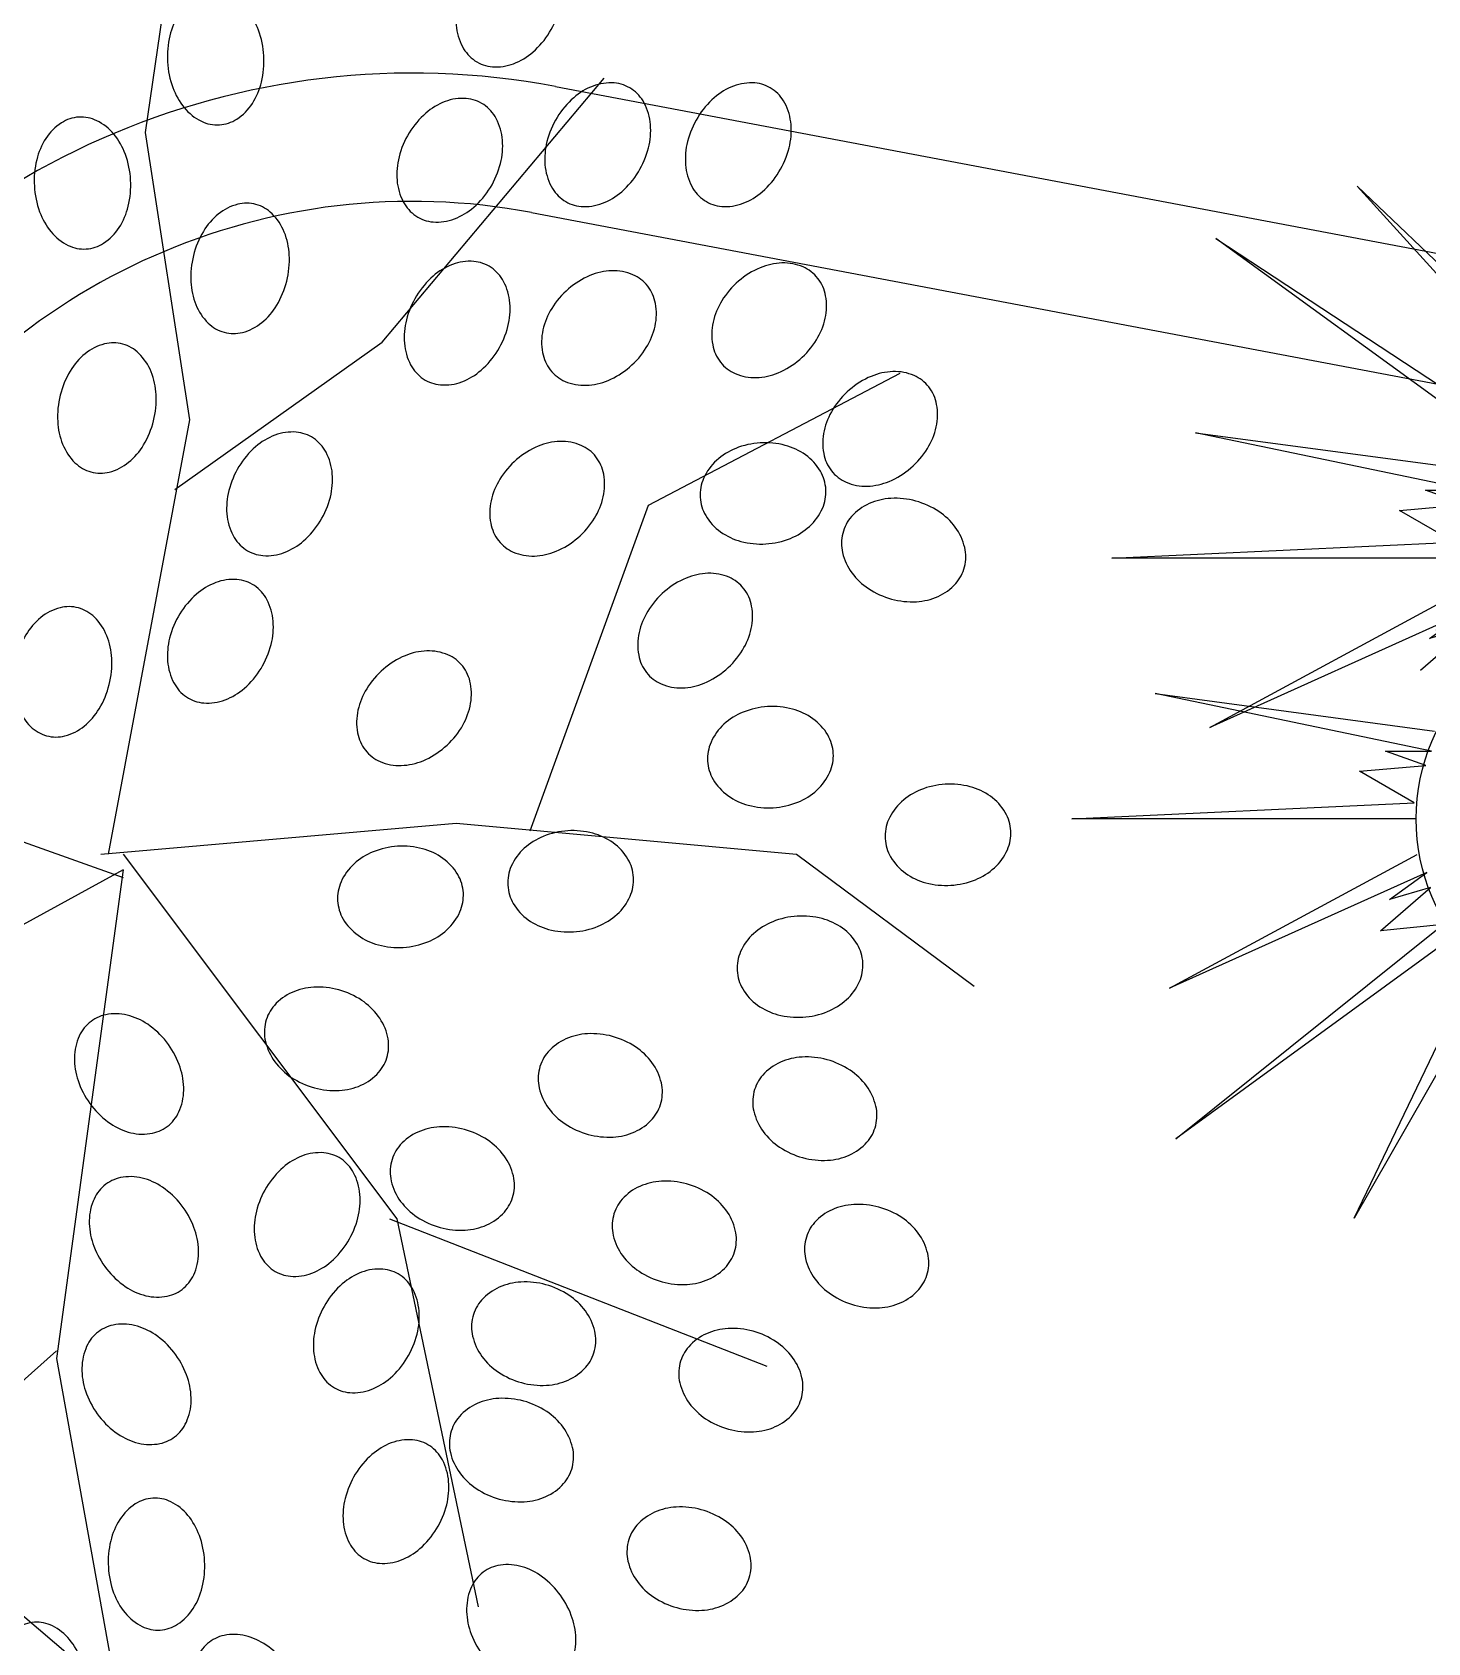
# Model space of a CAD drawing. Extents: x 506 to 706, y 928 to 1038.
# Drawn here: x 569.133 to 571.31, y 946.937 to 949.448 of the extents above; entities that cross this region are included whole.
import ezdxf

# ---------------------------------------------------------------- set-up
doc = ezdxf.new("R2010")
doc.units = 0
doc.header["$LTSCALE"] = 3
doc.header["$MEASUREMENT"] = 0
doc.layers.get('0').update_dxf_attribs({"color": 3, "linetype": 'CONTINUOUS'})
doc.layers.add('LIN-ESCALERA', color=41, linetype='CONTINUOUS')

# ---------------------------------------------------------------- blocks, each defined once
blk = doc.blocks.new('RB38')
for p, q in [((-0.1249, 0.3175), (-0.1249, 0.7651)), ((-0.1249, 0.7651), (-0.104, 0.3201)), ((0.214, 0.7129), (0.2349, 0.2679)), ((0.214, 0.2653), (0.214, 0.7129)), ((-0.0367, 0.2976), (0.038, 0.6567)), ((0.038, 0.6567), (-0.0106, 0.2939)), ((-0.5404, 0.6301), (-0.2619, 0.2823)), ((-0.2772, 0.268), (-0.5404, 0.6301)), ((-0.3448, 0.6381), (-0.1709, 0.3161)), ((-0.1943, 0.3037), (-0.3448, 0.6381)), ((0.3022, 0.2455), (0.3769, 0.6045)), ((0.3769, 0.6045), (0.3283, 0.2417)), ((-0.0059, 0.5859), (0.168, 0.2639)), ((0.1446, 0.2516), (-0.0059, 0.5859)), ((0.3664, 0.2158), (0.6295, 0.5779)), ((0.6295, 0.5779), (0.3848, 0.2056)), ((-0.6437, 0.3981), (-0.3137, 0.2398)), ((-0.3253, 0.2161), (-0.6437, 0.3981)), ((-0.104, 0.3201), (-0.0629, 0.3911)), ((-0.0629, 0.3911), (-0.0554, 0.3051)), ((0.426, 0.1479), (0.6975, 0.3944)), ((0.6975, 0.3944), (0.445, 0.1295)), ((-0.2704, 0.364), (-0.2138, 0.2988)), ((-0.2619, 0.2823), (-0.2704, 0.364)), ((-0.0554, 0.3051), (-0.0367, 0.3575)), ((-0.0367, 0.3575), (-0.0367, 0.2976)), ((-0.2294, 0.3521), (-0.1943, 0.3037)), ((-0.2138, 0.2988), (-0.2294, 0.3521)), ((0.2349, 0.2679), (0.276, 0.339)), ((0.276, 0.339), (0.2835, 0.2529)), ((0.0685, 0.3118), (0.1251, 0.2466)), ((0.1095, 0.3), (0.1446, 0.2516)), ((0.1251, 0.2466), (0.1095, 0.3)), ((0.2835, 0.2529), (0.3022, 0.3053)), ((0.3022, 0.3053), (0.3022, 0.2455)), ((-0.7971, 0.2767), (-0.3674, 0.159)), ((-0.3714, 0.1384), (-0.7971, 0.2767)), ((0.0459, 0.2578), (0.1209, 0.2911)), ((-0.3822, 0.2346), (-0.3253, 0.2161)), ((-0.3382, 0.2006), (-0.3822, 0.2346)), ((0.3848, 0.2056), (0.4598, 0.2389)), ((0.4598, 0.2389), (0.4153, 0.165)), ((-0.4223, 0.2201), (-0.3382, 0.2006)), ((-0.3674, 0.159), (-0.4223, 0.2201)), ((0.4605, 0.0862), (0.8863, 0.2245)), ((0.8863, 0.2245), (0.4695, 0.0671)), ((0.4153, 0.165), (0.4612, 0.1963)), ((0.4612, 0.1963), (0.426, 0.1479)), ((-0.7443, 0.0283), (-0.3843, 0.0942)), ((-0.3798, 0.0681), (-0.7443, 0.0283)), ((-0.4367, 0.0496), (-0.3798, 0.0681)), ((-0.1234, 0.0813), (-0.1234, 0.031)), ((0.4695, 0.0671), (0.5497, 0.05)), ((-0.4606, 0.0144), (-0.3811, 0.0481)), ((-0.3811, 0.0481), (-0.4367, 0.0496)), ((-0.1484, 0.0541), (-0.1, 0.0541)), ((0.5497, 0.05), (0.4702, 0.0163)), ((0.2155, 0.0291), (0.2155, -0.0212)), ((0.4689, -0.0038), (0.8335, 0.0361)), ((0.8335, 0.0361), (0.4734, -0.0298)), ((-0.3803, -0.0028), (-0.4606, 0.0144)), ((0.1905, 0.0019), (0.2389, 0.0019)), ((0.5258, 0.0147), (0.4689, -0.0038)), ((0.4702, 0.0163), (0.5258, 0.0147)), ((-0.7971, -0.1602), (-0.3803, -0.0028)), ((-0.3714, -0.0218), (-0.7971, -0.1602)), ((-0.6084, -0.3301), (-0.3559, -0.0652)), ((-0.3369, -0.0836), (-0.6084, -0.3301)), ((-0.3721, -0.132), (-0.3369, -0.0836)), ((0.4605, -0.074), (0.8863, -0.2123)), ((-0.3262, -0.1006), (-0.3721, -0.132)), ((-0.3707, -0.1746), (-0.3262, -0.1006)), ((0.4566, -0.0947), (0.5114, -0.1557)), ((0.8863, -0.2123), (0.4566, -0.0947)), ((-0.5404, -0.5136), (-0.2957, -0.1413)), ((-0.2957, -0.1413), (-0.3707, -0.1746)), ((0.5114, -0.1557), (0.4273, -0.1363)), ((0.4273, -0.1363), (0.4713, -0.1702)), ((-0.2772, -0.1514), (-0.5404, -0.5136)), ((-0.0318, -0.2268), (0.0127, -0.1528)), ((0.0121, -0.1658), (0.0206, -0.2475)), ((0.4713, -0.1702), (0.4144, -0.1517)), ((0.4144, -0.1517), (0.7328, -0.3338)), ((-0.2878, -0.5401), (-0.2392, -0.1774)), ((-0.213, -0.1811), (-0.2878, -0.5401)), ((-0.213, -0.2409), (-0.213, -0.1811)), ((-0.0555, -0.1872), (0.095, -0.5216)), ((-0.0203, -0.2356), (-0.0555, -0.1872)), ((-0.036, -0.1823), (-0.0203, -0.2356)), ((0.0206, -0.2475), (-0.036, -0.1823)), ((0.7328, -0.3338), (0.4028, -0.1754)), ((-0.1944, -0.1886), (-0.213, -0.2409)), ((-0.1869, -0.2746), (-0.1944, -0.1886)), ((-0.1458, -0.2035), (-0.1869, -0.2746)), ((-0.1249, -0.6486), (-0.1458, -0.2035)), ((-0.1249, -0.2009), (-0.1249, -0.6486)), ((0.095, -0.5216), (-0.0789, -0.1996)), ((0.0432, -0.1934), (-0.0318, -0.2268)), ((0.3664, -0.2036), (0.6295, -0.5658)), ((0.0511, -0.5923), (0.0997, -0.2295)), ((0.351, -0.218), (0.3595, -0.2996)), ((0.6295, -0.5658), (0.351, -0.218)), ((0.1259, -0.2333), (0.0511, -0.5923)), ((0.1259, -0.2931), (0.1259, -0.2333)), ((0.1445, -0.2408), (0.1259, -0.2931)), ((0.152, -0.3268), (0.1445, -0.2408)), ((0.3186, -0.2878), (0.2834, -0.2394)), ((0.2834, -0.2394), (0.4339, -0.5738)), ((0.3595, -0.2996), (0.3029, -0.2344)), ((0.3029, -0.2344), (0.3186, -0.2878)), ((0.1931, -0.2557), (0.152, -0.3268)), ((0.214, -0.7008), (0.1931, -0.2557)), ((0.214, -0.2531), (0.214, -0.7008)), ((0.4339, -0.5738), (0.26, -0.2517))]:
    blk.add_line(p, q)
for centre in [(-0.1249, 0.0583), (0.214, 0.0061)]:
    blk.add_circle(centre, 0.2592)
blk = doc.blocks.new('RB31')
for points in [[(0.04058, 0.41135), (0.06716, 0.32779), (0.04058, 0.21005), (-0.02775, 0.00875)], [(-0.02395, 0.00875), (-0.11127, 0.17586), (-0.2783, 0.28981), (-0.33904, 0.31639)], [(-0.25932, 0.04293), (-0.41117, 0.22144)], [(-0.02395, 0.00875), (-0.26311, 0.04293), (-0.46432, 0.00495)], [(-0.01636, 0.02014), (-0.00117, -0.16217), (-0.01636, -0.33688), (-0.0809, -0.42803)], [(-0.01636, 0.01634), (0.19623, -0.02544), (0.33669, -0.00265), (0.43539, -0.01784)], [(-0.01636, 0.00875), (-0.19478, -0.13178), (-0.38459, -0.17356)], [(0.16206, -0.01784), (0.23419, -0.12419), (0.36327, -0.23813)], [(-0.19478, -0.12798), (-0.26691, -0.32169)], [(-0.00497, -0.20015), (0.15447, -0.26092), (0.21901, -0.39005)]]:
    blk.add_lwpolyline(points)
for points in [[(-0.39219, 0.05433, 0.124565), (-0.39503, 0.06329, 0.105746), (-0.40267, 0.07125, 0.086824), (-0.4131, 0.07592, 0.076963), (-0.42591, 0.07714, 0.076963), (-0.43849, 0.07443, 0.086824), (-0.4483, 0.06856, 0.105746), (-0.45496, 0.05976, 0.124565), (-0.45672, 0.05053, 0.124565), (-0.45388, 0.04156, 0.105746), (-0.44624, 0.03361, 0.086824), (-0.43582, 0.02893, 0.076963), (-0.423, 0.02771, 0.076963), (-0.41042, 0.03042, 0.086824), (-0.40061, 0.03629, 0.105746), (-0.39395, 0.04509, 0.124565)], [(0.04158, 0.04806, 0.124565), (0.04151, 0.03866, 0.105746), (0.04632, 0.02873, 0.086824), (0.05479, 0.02106, 0.076963), (0.06661, 0.01594, 0.076963), (0.07941, 0.01463, 0.086824), (0.09055, 0.01719, 0.105746), (0.0996, 0.0235, 0.124565), (0.10414, 0.03173, 0.124565), (0.10421, 0.04114, 0.105746), (0.0994, 0.05107, 0.086824), (0.09093, 0.05874, 0.076963), (0.07911, 0.06386, 0.076963), (0.06631, 0.06516, 0.086824), (0.05517, 0.06261, 0.105746), (0.04612, 0.0563, 0.124565)], [(0.27975, 0.02774, 0.124565), (0.28259, 0.01877, 0.105746), (0.29023, 0.01082, 0.086824), (0.30066, 0.00614, 0.076963), (0.31347, 0.00492, 0.076963), (0.32605, 0.00763, 0.086824), (0.33586, 0.0135, 0.105746), (0.34252, 0.0223, 0.124565), (0.34428, 0.03154, 0.124565), (0.34145, 0.0405, 0.105746), (0.3338, 0.04846, 0.086824), (0.32338, 0.05314, 0.076963), (0.31056, 0.05436, 0.076963), (0.29798, 0.05164, 0.086824), (0.28817, 0.04577, 0.105746), (0.28152, 0.03698, 0.124565)], [(0.17066, 0.02528, 0.124565), (0.17059, 0.01587, 0.105746), (0.17539, 0.00594, 0.086824), (0.18387, -0.00173, 0.076963), (0.19568, -0.00685, 0.076963), (0.20848, -0.00815, 0.086824), (0.21962, -0.0056, 0.105746), (0.22867, 0.00071, 0.124565), (0.23321, 0.00895, 0.124565), (0.23328, 0.01835, 0.105746), (0.22847, 0.02828, 0.086824), (0.22, 0.03595, 0.076963), (0.20819, 0.04107, 0.076963), (0.19538, 0.04238, 0.086824), (0.18424, 0.03983, 0.105746), (0.17519, 0.03352, 0.124565)], [(-0.0989, 0.02621, 0.124565), (-0.10647, 0.0318, 0.105746), (-0.11732, 0.03374, 0.086824), (-0.12851, 0.0314, 0.076963), (-0.13959, 0.02485, 0.076963), (-0.14818, 0.01526, 0.086824), (-0.15266, 0.00475, 0.105746), (-0.15288, -0.00628, 0.124565), (-0.14888, -0.01479, 0.124565), (-0.14131, -0.02038, 0.105746), (-0.13045, -0.02232, 0.086824), (-0.11927, -0.01998, 0.076963), (-0.10818, -0.01343, 0.076963), (-0.0996, -0.00384, 0.086824), (-0.09511, 0.00667, 0.105746), (-0.0949, 0.0177, 0.124565)], [(-0.25075, 0.02241, 0.124565), (-0.25831, 0.028, 0.105746), (-0.26917, 0.02994, 0.086824), (-0.28036, 0.0276, 0.076963), (-0.29144, 0.02105, 0.076963), (-0.30003, 0.01146, 0.086824), (-0.30451, 0.00095, 0.105746), (-0.30473, -0.01008, 0.124565), (-0.30073, -0.01859, 0.124565), (-0.29316, -0.02418, 0.105746), (-0.2823, -0.02612, 0.086824), (-0.27112, -0.02378, 0.076963), (-0.26003, -0.01723, 0.076963), (-0.25145, -0.00764, 0.086824), (-0.24696, 0.00287, 0.105746), (-0.24675, 0.0139, 0.124565)], [(-0.17862, 0.01862, 0.124565), (-0.18619, 0.0242, 0.105746), (-0.19704, 0.02615, 0.086824), (-0.20823, 0.0238, 0.076963), (-0.21931, 0.01725, 0.076963), (-0.2279, 0.00766, 0.086824), (-0.23238, -0.00285, 0.105746), (-0.2326, -0.01388, 0.124565), (-0.2286, -0.02239, 0.124565), (-0.22103, -0.02798, 0.105746), (-0.21017, -0.02992, 0.086824), (-0.19899, -0.02758, 0.076963), (-0.1879, -0.02103, 0.076963), (-0.17932, -0.01144, 0.086824), (-0.17483, -0.00093, 0.105746), (-0.17462, 0.0101, 0.124565)], [(-0.33145, -0.00644, 0.124565), (-0.33429, 0.00252, 0.105746), (-0.34193, 0.01048, 0.086824), (-0.35236, 0.01516, 0.076963), (-0.36517, 0.01637, 0.076963), (-0.37775, 0.01366, 0.086824), (-0.38756, 0.00779, 0.105746), (-0.39422, -0.00101, 0.124565), (-0.39598, -0.01024, 0.124565), (-0.39314, -0.01921, 0.105746), (-0.3855, -0.02716, 0.086824), (-0.37508, -0.03184, 0.076963), (-0.36226, -0.03306, 0.076963), (-0.34968, -0.03035, 0.086824), (-0.33987, -0.02448, 0.105746), (-0.33321, -0.01568, 0.124565)], [(0.06059, -0.02372, 0.124565), (0.05762, -0.03264, 0.105746), (0.05913, -0.04357, 0.086824), (0.06481, -0.05348, 0.076963), (0.07446, -0.062, 0.076963), (0.08624, -0.0672, 0.086824), (0.09762, -0.06822, 0.105746), (0.10818, -0.06501, 0.124565), (0.11504, -0.05858, 0.124565), (0.11801, -0.04966, 0.105746), (0.11651, -0.03873, 0.086824), (0.11082, -0.02881, 0.076963), (0.10117, -0.0203, 0.076963), (0.08939, -0.01509, 0.086824), (0.07801, -0.01408, 0.105746), (0.06745, -0.01728, 0.124565)], [(0.34049, -0.04063, 0.124565), (0.34333, -0.04959, 0.105746), (0.35097, -0.05755, 0.086824), (0.3614, -0.06223, 0.076963), (0.37421, -0.06345, 0.076963), (0.38679, -0.06073, 0.086824), (0.3966, -0.05486, 0.105746), (0.40326, -0.04607, 0.124565), (0.40502, -0.03683, 0.124565), (0.40219, -0.02786, 0.105746), (0.39454, -0.01991, 0.086824), (0.38412, -0.01523, 0.076963), (0.3713, -0.01401, 0.076963), (0.35872, -0.01672, 0.086824), (0.34891, -0.02259, 0.105746), (0.34226, -0.03139, 0.124565)], [(-0.4026, -0.03456, 0.124565), (-0.41016, -0.02897, 0.105746), (-0.42102, -0.02703, 0.086824), (-0.43221, -0.02937, 0.076963), (-0.44329, -0.03592, 0.076963), (-0.45188, -0.04551, 0.086824), (-0.45636, -0.05602, 0.105746), (-0.45658, -0.06705, 0.124565), (-0.45258, -0.07556, 0.124565), (-0.44501, -0.08115, 0.105746), (-0.43415, -0.08309, 0.086824), (-0.42297, -0.08075, 0.076963), (-0.41188, -0.0742, 0.076963), (-0.4033, -0.06461, 0.086824), (-0.39881, -0.0541, 0.105746), (-0.3986, -0.04307, 0.124565)], [(0.23899, -0.04309, 0.124565), (0.23892, -0.05249, 0.105746), (0.24373, -0.06242, 0.086824), (0.2522, -0.07009, 0.076963), (0.26401, -0.07521, 0.076963), (0.27682, -0.07652, 0.086824), (0.28796, -0.07397, 0.105746), (0.29701, -0.06766, 0.124565), (0.30154, -0.05942, 0.124565), (0.30161, -0.05002, 0.105746), (0.2968, -0.04009, 0.086824), (0.28833, -0.03242, 0.076963), (0.27652, -0.0273, 0.076963), (0.26371, -0.02599, 0.086824), (0.25257, -0.02854, 0.105746), (0.24352, -0.03485, 0.124565)], [(0.13272, -0.0541, 0.124565), (0.12975, -0.06302, 0.105746), (0.13125, -0.07395, 0.086824), (0.13694, -0.08387, 0.076963), (0.14659, -0.09239, 0.076963), (0.15837, -0.09759, 0.086824), (0.16975, -0.0986, 0.105746), (0.18031, -0.0954, 0.124565), (0.18717, -0.08896, 0.124565), (0.19014, -0.08004, 0.105746), (0.18863, -0.06911, 0.086824), (0.18295, -0.0592, 0.076963), (0.1733, -0.05068, 0.076963), (0.16152, -0.04548, 0.086824), (0.15014, -0.04446, 0.105746), (0.13958, -0.04767, 0.124565)], [(-0.16544, -0.10311, 0.124565), (-0.16247, -0.09419, 0.105746), (-0.16397, -0.08326, 0.086824), (-0.16966, -0.07335, 0.076963), (-0.17931, -0.06483, 0.076963), (-0.19109, -0.05963, 0.086824), (-0.20247, -0.05861, 0.105746), (-0.21302, -0.06182, 0.124565), (-0.21988, -0.06825, 0.124565), (-0.22286, -0.07718, 0.105746), (-0.22135, -0.0881, 0.086824), (-0.21567, -0.09802, 0.076963), (-0.20601, -0.10654, 0.076963), (-0.19424, -0.11174, 0.086824), (-0.18285, -0.11275, 0.105746), (-0.1723, -0.10955, 0.124565)], [(-0.09856, -0.06435, 0.124565), (-0.10796, -0.06428, 0.105746), (-0.11789, -0.06909, 0.086824), (-0.12556, -0.07756, 0.076963), (-0.13068, -0.08938, 0.076963), (-0.13199, -0.10218, 0.086824), (-0.12943, -0.11332, 0.105746), (-0.12312, -0.12237, 0.124565), (-0.11489, -0.12691, 0.124565), (-0.10548, -0.12698, 0.105746), (-0.09555, -0.12217, 0.086824), (-0.08788, -0.1137, 0.076963), (-0.08276, -0.10188, 0.076963), (-0.08146, -0.08908, 0.086824), (-0.08401, -0.07794, 0.105746), (-0.09032, -0.06889, 0.124565)], [(-0.22238, -0.1335, 0.124565), (-0.21941, -0.12458, 0.105746), (-0.22092, -0.11365, 0.086824), (-0.2266, -0.10374, 0.076963), (-0.23625, -0.09522, 0.076963), (-0.24803, -0.09002, 0.086824), (-0.25941, -0.089, 0.105746), (-0.26997, -0.09221, 0.124565), (-0.27683, -0.09864, 0.124565), (-0.2798, -0.10756, 0.105746), (-0.2783, -0.11849, 0.086824), (-0.27261, -0.1284, 0.076963), (-0.26296, -0.13692, 0.076963), (-0.25118, -0.14212, 0.086824), (-0.2398, -0.14314, 0.105746), (-0.22924, -0.13993, 0.124565)], [(-0.03913, -0.10133, 0.124565), (-0.0481, -0.10417, 0.105746), (-0.05605, -0.11181, 0.086824), (-0.06073, -0.12224, 0.076963), (-0.06195, -0.13506, 0.076963), (-0.05924, -0.14764, 0.086824), (-0.05337, -0.15745, 0.105746), (-0.04457, -0.1641, 0.124565), (-0.03533, -0.16587, 0.124565), (-0.02637, -0.16303, 0.105746), (-0.01841, -0.15539, 0.086824), (-0.01373, -0.14496, 0.076963), (-0.01251, -0.13215, 0.076963), (-0.01523, -0.11956, 0.086824), (-0.0211, -0.10976, 0.105746), (-0.02989, -0.1031, 0.124565)], [(-0.3059, -0.14869, 0.124565), (-0.30293, -0.13977, 0.105746), (-0.30443, -0.12884, 0.086824), (-0.31012, -0.11893, 0.076963), (-0.31977, -0.11041, 0.076963), (-0.33155, -0.10521, 0.086824), (-0.34293, -0.10419, 0.105746), (-0.35349, -0.1074, 0.124565), (-0.36034, -0.11383, 0.124565), (-0.36332, -0.12275, 0.105746), (-0.36181, -0.13368, 0.086824), (-0.35613, -0.1436, 0.076963), (-0.34648, -0.15211, 0.076963), (-0.3347, -0.15731, 0.086824), (-0.32332, -0.15833, 0.105746), (-0.31276, -0.15513, 0.124565)], [(0.03456, -0.11556, 0.124565), (0.02897, -0.12313, 0.105746), (0.02703, -0.13399, 0.086824), (0.02937, -0.14517, 0.076963), (0.03592, -0.15626, 0.076963), (0.04551, -0.16484, 0.086824), (0.05603, -0.16933, 0.105746), (0.06705, -0.16954, 0.124565), (0.07557, -0.16554, 0.124565), (0.08115, -0.15797, 0.105746), (0.0831, -0.14712, 0.086824), (0.08075, -0.13593, 0.076963), (0.0742, -0.12485, 0.076963), (0.06461, -0.11626, 0.086824), (0.0541, -0.11178, 0.105746), (0.04307, -0.11156, 0.124565)], [(-0.16689, -0.12892, 0.124565), (-0.17629, -0.12885, 0.105746), (-0.18622, -0.13366, 0.086824), (-0.19389, -0.14213, 0.076963), (-0.19901, -0.15394, 0.076963), (-0.20032, -0.16675, 0.086824), (-0.19777, -0.17789, 0.105746), (-0.19146, -0.18694, 0.124565), (-0.18322, -0.19147, 0.124565), (-0.17381, -0.19154, 0.105746), (-0.16389, -0.18674, 0.086824), (-0.15621, -0.17826, 0.076963), (-0.1511, -0.16645, 0.076963), (-0.14979, -0.15365, 0.086824), (-0.15234, -0.14251, 0.105746), (-0.15865, -0.13346, 0.124565)], [(0.29596, -0.14146, 0.124565), (0.29299, -0.15038, 0.105746), (0.29449, -0.16131, 0.086824), (0.30018, -0.17122, 0.076963), (0.30983, -0.17974, 0.076963), (0.32161, -0.18494, 0.086824), (0.33299, -0.18596, 0.105746), (0.34354, -0.18275, 0.124565), (0.3504, -0.17632, 0.124565), (0.35338, -0.1674, 0.105746), (0.35187, -0.15647, 0.086824), (0.34619, -0.14656, 0.076963), (0.33653, -0.13804, 0.076963), (0.32476, -0.13284, 0.086824), (0.31338, -0.13182, 0.105746), (0.30282, -0.13503, 0.124565)], [(0.21624, -0.14526, 0.124565), (0.21327, -0.15418, 0.105746), (0.21477, -0.16511, 0.086824), (0.22046, -0.17502, 0.076963), (0.23011, -0.18354, 0.076963), (0.24188, -0.18874, 0.086824), (0.25327, -0.18976, 0.105746), (0.26382, -0.18655, 0.124565), (0.27068, -0.18012, 0.124565), (0.27366, -0.1712, 0.105746), (0.27215, -0.16027, 0.086824), (0.26646, -0.15035, 0.076963), (0.25681, -0.14184, 0.076963), (0.24504, -0.13663, 0.086824), (0.23365, -0.13562, 0.105746), (0.2231, -0.13882, 0.124565)], [(-0.29976, -0.15931, 0.124565), (-0.30916, -0.15924, 0.105746), (-0.31909, -0.16405, 0.086824), (-0.32676, -0.17252, 0.076963), (-0.33188, -0.18433, 0.076963), (-0.33319, -0.19713, 0.086824), (-0.33064, -0.20828, 0.105746), (-0.32433, -0.21732, 0.124565), (-0.31609, -0.22186, 0.124565), (-0.30668, -0.22193, 0.105746), (-0.29675, -0.21712, 0.086824), (-0.28908, -0.20865, 0.076963), (-0.28396, -0.19684, 0.076963), (-0.28266, -0.18403, 0.086824), (-0.28521, -0.17289, 0.105746), (-0.29152, -0.16384, 0.124565)], [(0.37189, -0.17184, 0.124565), (0.36891, -0.18077, 0.105746), (0.37042, -0.19169, 0.086824), (0.3761, -0.20161, 0.076963), (0.38576, -0.21013, 0.076963), (0.39753, -0.21533, 0.086824), (0.40891, -0.21634, 0.105746), (0.41947, -0.21314, 0.124565), (0.42633, -0.2067, 0.124565), (0.4293, -0.19778, 0.105746), (0.4278, -0.18685, 0.086824), (0.42211, -0.17694, 0.076963), (0.41246, -0.16842, 0.076963), (0.40068, -0.16322, 0.086824), (0.3893, -0.1622, 0.105746), (0.37875, -0.16541, 0.124565)], [(-0.36843, -0.17509, 0.124565), (-0.376, -0.1695, 0.105746), (-0.38686, -0.16756, 0.086824), (-0.39804, -0.1699, 0.076963), (-0.40913, -0.17645, 0.076963), (-0.41771, -0.18604, 0.086824), (-0.4222, -0.19655, 0.105746), (-0.42241, -0.20758, 0.124565), (-0.41841, -0.21609, 0.124565), (-0.41084, -0.22168, 0.105746), (-0.39999, -0.22362, 0.086824), (-0.3888, -0.22128, 0.076963), (-0.37772, -0.21473, 0.076963), (-0.36913, -0.20514, 0.086824), (-0.36465, -0.19463, 0.105746), (-0.36443, -0.1836, 0.124565)], [(-0.24281, -0.1707, 0.124565), (-0.25222, -0.17063, 0.105746), (-0.26214, -0.17544, 0.086824), (-0.26982, -0.18391, 0.076963), (-0.27494, -0.19572, 0.076963), (-0.27624, -0.20853, 0.086824), (-0.27369, -0.21967, 0.105746), (-0.26738, -0.22872, 0.124565), (-0.25914, -0.23325, 0.124565), (-0.24974, -0.23332, 0.105746), (-0.23981, -0.22852, 0.086824), (-0.23214, -0.22004, 0.076963), (-0.22702, -0.20823, 0.076963), (-0.22571, -0.19543, 0.086824), (-0.22826, -0.18428, 0.105746), (-0.23457, -0.17524, 0.124565)], [(0.13706, -0.18393, 0.124565), (0.13147, -0.1915, 0.105746), (0.12953, -0.20235, 0.086824), (0.13187, -0.21354, 0.076963), (0.13842, -0.22462, 0.076963), (0.14801, -0.23321, 0.086824), (0.15852, -0.23769, 0.105746), (0.16955, -0.23791, 0.124565), (0.17806, -0.23391, 0.124565), (0.18365, -0.22634, 0.105746), (0.18559, -0.21548, 0.086824), (0.18325, -0.2043, 0.076963), (0.1767, -0.19321, 0.076963), (0.16711, -0.18463, 0.086824), (0.1566, -0.18014, 0.105746), (0.14557, -0.17993, 0.124565)], [(-0.03154, -0.18869, 0.124565), (-0.0405, -0.19153, 0.105746), (-0.04846, -0.19917, 0.086824), (-0.05314, -0.2096, 0.076963), (-0.05436, -0.22241, 0.076963), (-0.05164, -0.235, 0.086824), (-0.04577, -0.2448, 0.105746), (-0.03698, -0.25146, 0.124565), (-0.02774, -0.25323, 0.124565), (-0.01877, -0.25039, 0.105746), (-0.01082, -0.24275, 0.086824), (-0.00614, -0.23232, 0.076963), (-0.00492, -0.2195, 0.076963), (-0.00764, -0.20692, 0.086824), (-0.0135, -0.19711, 0.105746), (-0.0223, -0.19046, 0.124565)], [(-0.12133, -0.20488, 0.124565), (-0.13074, -0.20481, 0.105746), (-0.14066, -0.20962, 0.086824), (-0.14834, -0.21809, 0.076963), (-0.15346, -0.22991, 0.076963), (-0.15476, -0.24271, 0.086824), (-0.15221, -0.25385, 0.105746), (-0.1459, -0.2629, 0.124565), (-0.13766, -0.26744, 0.124565), (-0.12826, -0.26751, 0.105746), (-0.11833, -0.2627, 0.086824), (-0.11066, -0.25423, 0.076963), (-0.10554, -0.24242, 0.076963), (-0.10423, -0.22961, 0.086824), (-0.10678, -0.21847, 0.105746), (-0.11309, -0.20942, 0.124565)], [(0.22058, -0.21052, 0.124565), (0.21499, -0.21808, 0.105746), (0.21305, -0.22894, 0.086824), (0.21539, -0.24013, 0.076963), (0.22194, -0.25121, 0.076963), (0.23153, -0.2598, 0.086824), (0.24204, -0.26428, 0.105746), (0.25307, -0.26449, 0.124565), (0.26158, -0.26049, 0.124565), (0.26717, -0.25293, 0.105746), (0.26911, -0.24207, 0.086824), (0.26677, -0.23088, 0.076963), (0.26022, -0.2198, 0.076963), (0.25063, -0.21121, 0.086824), (0.24012, -0.20673, 0.105746), (0.22909, -0.20652, 0.124565)], [(0.30355, -0.21742, 0.124565), (0.30058, -0.22634, 0.105746), (0.30209, -0.23727, 0.086824), (0.30777, -0.24719, 0.076963), (0.31742, -0.2557, 0.076963), (0.3292, -0.2609, 0.086824), (0.34058, -0.26192, 0.105746), (0.35114, -0.25872, 0.124565), (0.358, -0.25228, 0.124565), (0.36097, -0.24336, 0.105746), (0.35946, -0.23243, 0.086824), (0.35378, -0.22252, 0.076963), (0.34413, -0.214, 0.076963), (0.33235, -0.2088, 0.086824), (0.32097, -0.20778, 0.105746), (0.31041, -0.21099, 0.124565)], [(-0.19346, -0.24287, 0.124565), (-0.20287, -0.2428, 0.105746), (-0.21279, -0.2476, 0.086824), (-0.22046, -0.25608, 0.076963), (-0.22558, -0.26789, 0.076963), (-0.22689, -0.28069, 0.086824), (-0.22434, -0.29183, 0.105746), (-0.21803, -0.30088, 0.124565), (-0.20979, -0.30542, 0.124565), (-0.20039, -0.30549, 0.105746), (-0.19046, -0.30068, 0.086824), (-0.18279, -0.29221, 0.076963), (-0.17767, -0.2804, 0.076963), (-0.17636, -0.26759, 0.086824), (-0.17891, -0.25645, 0.105746), (-0.18522, -0.2474, 0.124565)], [(-0.3529, -0.25046, 0.124565), (-0.36231, -0.25039, 0.105746), (-0.37224, -0.2552, 0.086824), (-0.37991, -0.26367, 0.076963), (-0.38503, -0.27548, 0.076963), (-0.38633, -0.28829, 0.086824), (-0.38378, -0.29943, 0.105746), (-0.37747, -0.30848, 0.124565), (-0.36923, -0.31301, 0.124565), (-0.35983, -0.31308, 0.105746), (-0.3499, -0.30828, 0.086824), (-0.34223, -0.2998, 0.076963), (-0.33711, -0.28799, 0.076963), (-0.3358, -0.27519, 0.086824), (-0.33835, -0.26405, 0.105746), (-0.34466, -0.255, 0.124565)], [(0.07252, -0.25989, 0.124565), (0.06694, -0.26746, 0.105746), (0.06499, -0.27832, 0.086824), (0.06734, -0.2895, 0.076963), (0.07388, -0.30059, 0.076963), (0.08348, -0.30917, 0.086824), (0.09399, -0.31366, 0.105746), (0.10502, -0.31387, 0.124565), (0.11353, -0.30987, 0.124565), (0.11911, -0.3023, 0.105746), (0.12106, -0.29145, 0.086824), (0.11871, -0.28026, 0.076963), (0.11217, -0.26917, 0.076963), (0.10258, -0.26059, 0.086824), (0.09206, -0.25611, 0.105746), (0.08103, -0.25589, 0.124565)], [(-0.26559, -0.27705, 0.124565), (-0.27499, -0.27698, 0.105746), (-0.28492, -0.28179, 0.086824), (-0.29259, -0.29026, 0.076963), (-0.29771, -0.30207, 0.076963), (-0.29902, -0.31488, 0.086824), (-0.29647, -0.32602, 0.105746), (-0.29016, -0.33506, 0.124565), (-0.28192, -0.3396, 0.124565), (-0.27252, -0.33967, 0.105746), (-0.26259, -0.33486, 0.086824), (-0.25492, -0.32639, 0.076963), (-0.2498, -0.31458, 0.076963), (-0.24849, -0.30177, 0.086824), (-0.25104, -0.29063, 0.105746), (-0.25735, -0.28158, 0.124565)], [(0.30355, -0.28959, 0.124565), (0.30058, -0.29851, 0.105746), (0.30209, -0.30944, 0.086824), (0.30777, -0.31935, 0.076963), (0.31742, -0.32787, 0.076963), (0.3292, -0.33307, 0.086824), (0.34058, -0.33409, 0.105746), (0.35114, -0.33088, 0.124565), (0.358, -0.32445, 0.124565), (0.36097, -0.31552, 0.105746), (0.35946, -0.3046, 0.086824), (0.35378, -0.29468, 0.076963), (0.34413, -0.28616, 0.076963), (0.33235, -0.28096, 0.086824), (0.32097, -0.27995, 0.105746), (0.31041, -0.28315, 0.124565)], [(0.0292, -0.29124, 0.124565), (0.02024, -0.29408, 0.105746), (0.01228, -0.30172, 0.086824), (0.0076, -0.31215, 0.076963), (0.00638, -0.32496, 0.076963), (0.0091, -0.33755, 0.086824), (0.01497, -0.34735, 0.105746), (0.02376, -0.35401, 0.124565), (0.033, -0.35578, 0.124565), (0.04197, -0.35294, 0.105746), (0.04992, -0.3453, 0.086824), (0.0546, -0.33487, 0.076963), (0.05582, -0.32205, 0.076963), (0.0531, -0.30947, 0.086824), (0.04724, -0.29966, 0.105746), (0.03844, -0.29301, 0.124565)], [(0.15827, -0.28744, 0.124565), (0.14931, -0.29028, 0.105746), (0.14135, -0.29792, 0.086824), (0.13667, -0.30835, 0.076963), (0.13545, -0.32116, 0.076963), (0.13817, -0.33375, 0.086824), (0.14404, -0.34356, 0.105746), (0.15283, -0.35021, 0.124565), (0.16207, -0.35198, 0.124565), (0.17104, -0.34914, 0.105746), (0.17899, -0.3415, 0.086824), (0.18367, -0.33107, 0.076963), (0.18489, -0.31825, 0.076963), (0.18218, -0.30567, 0.086824), (0.17631, -0.29586, 0.105746), (0.16751, -0.28921, 0.124565)], [(0.22437, -0.29787, 0.124565), (0.21879, -0.30544, 0.105746), (0.21684, -0.3163, 0.086824), (0.21919, -0.32748, 0.076963), (0.22573, -0.33857, 0.076963), (0.23532, -0.34715, 0.086824), (0.24584, -0.35164, 0.105746), (0.25687, -0.35185, 0.124565), (0.26538, -0.34785, 0.124565), (0.27096, -0.34028, 0.105746), (0.27291, -0.32943, 0.086824), (0.27056, -0.31824, 0.076963), (0.26402, -0.30716, 0.076963), (0.25443, -0.29857, 0.086824), (0.24391, -0.29409, 0.105746), (0.23288, -0.29387, 0.124565)], [(-0.0733, -0.30643, 0.124565), (-0.08226, -0.30927, 0.105746), (-0.09022, -0.31691, 0.086824), (-0.0949, -0.32734, 0.076963), (-0.09612, -0.34015, 0.076963), (-0.0934, -0.35274, 0.086824), (-0.08753, -0.36255, 0.105746), (-0.07874, -0.3692, 0.124565), (-0.0695, -0.37097, 0.124565), (-0.06053, -0.36813, 0.105746), (-0.05258, -0.36049, 0.086824), (-0.0479, -0.35006, 0.076963), (-0.04668, -0.33725, 0.076963), (-0.04939, -0.32466, 0.086824), (-0.05526, -0.31485, 0.105746), (-0.06406, -0.3082, 0.124565)], [(-0.13272, -0.31503, 0.124565), (-0.14213, -0.31496, 0.105746), (-0.15205, -0.31977, 0.086824), (-0.15973, -0.32824, 0.076963), (-0.16484, -0.34005, 0.076963), (-0.16615, -0.35286, 0.086824), (-0.1636, -0.364, 0.105746), (-0.15729, -0.37305, 0.124565), (-0.14905, -0.37758, 0.124565), (-0.13965, -0.37765, 0.105746), (-0.12972, -0.37284, 0.086824), (-0.12205, -0.36437, 0.076963), (-0.11693, -0.35256, 0.076963), (-0.11562, -0.33975, 0.086824), (-0.11817, -0.32861, 0.105746), (-0.12448, -0.31957, 0.124565)], [(-0.20485, -0.34162, 0.124565), (-0.21425, -0.34155, 0.105746), (-0.22418, -0.34635, 0.086824), (-0.23185, -0.35483, 0.076963), (-0.23697, -0.36664, 0.076963), (-0.23828, -0.37944, 0.086824), (-0.23573, -0.39058, 0.105746), (-0.22942, -0.39963, 0.124565), (-0.22118, -0.40417, 0.124565), (-0.21178, -0.40424, 0.105746), (-0.20185, -0.39943, 0.086824), (-0.19418, -0.39096, 0.076963), (-0.18906, -0.37915, 0.076963), (-0.18775, -0.36634, 0.086824), (-0.1903, -0.3552, 0.105746), (-0.19661, -0.34615, 0.124565)], [(0.17122, -0.35484, 0.124565), (0.16564, -0.36241, 0.105746), (0.16369, -0.37327, 0.086824), (0.16604, -0.38445, 0.076963), (0.17259, -0.39554, 0.076963), (0.18218, -0.40412, 0.086824), (0.19269, -0.40861, 0.105746), (0.20372, -0.40882, 0.124565), (0.21223, -0.40482, 0.124565), (0.21782, -0.39726, 0.105746), (0.21976, -0.3864, 0.086824), (0.21742, -0.37521, 0.076963), (0.21087, -0.36413, 0.076963), (0.20128, -0.35554, 0.086824), (0.19077, -0.35106, 0.105746), (0.17974, -0.35084, 0.124565)], [(0.14061, -0.36061, 0.124565), (0.1312, -0.36054, 0.105746), (0.12128, -0.36535, 0.086824), (0.1136, -0.37382, 0.076963), (0.10849, -0.38563, 0.076963), (0.10718, -0.39843, 0.086824), (0.10973, -0.40958, 0.105746), (0.11604, -0.41862, 0.124565), (0.12428, -0.42316, 0.124565), (0.13368, -0.42323, 0.105746), (0.14361, -0.41842, 0.086824), (0.15128, -0.40995, 0.076963), (0.1564, -0.39814, 0.076963), (0.15771, -0.38533, 0.086824), (0.15516, -0.37419, 0.105746), (0.14885, -0.36514, 0.124565)], [(-0.00876, -0.38239, 0.124565), (-0.01773, -0.38523, 0.105746), (-0.02568, -0.39287, 0.086824), (-0.03036, -0.4033, 0.076963), (-0.03158, -0.41612, 0.076963), (-0.02887, -0.4287, 0.086824), (-0.023, -0.43851, 0.105746), (-0.0142, -0.44516, 0.124565), (-0.00496, -0.44693, 0.124565), (0.004, -0.44409, 0.105746), (0.01196, -0.43645, 0.086824), (0.01664, -0.42602, 0.076963), (0.01786, -0.41321, 0.076963), (0.01514, -0.40062, 0.086824), (0.00927, -0.39082, 0.105746), (0.00048, -0.38416, 0.124565)]]:
    blk.add_lwpolyline(points, format="xyb", close=True)

msp = doc.modelspace()

# ---------------------------------------------------------------- linework, layer by layer
at = {"layer": 'LIN-ESCALERA'}
for p, q in [((569.9493, 949.3636), (574.8104, 948.4444)), ((569.9121, 949.167), (574.7732, 948.2479)), ((571.3098, 945.1191), (568.9135, 947.1527))]:
    msp.add_line(p, q, dxfattribs=at)
for radius in [1.2, 1]:
    msp.add_arc((569.7263, 948.1845), radius, 79.2929, 148.3777, dxfattribs=at)

# ---------------------------------------------------------------- block references
at = {"rotation": 90}
for name, p, xscale, yscale, zscale in [('RB31', (569.3016, 948.2187), 3.187055370623936, 3.038283871635993, 31.87055370623936), ('RB38', (571.6727, 948.3713), 1.2, 1.2, 12)]:
    msp.add_blockref(name, p, dxfattribs=dict(at, xscale=xscale, yscale=yscale, zscale=zscale))

doc.saveas('drawing.dxf')
